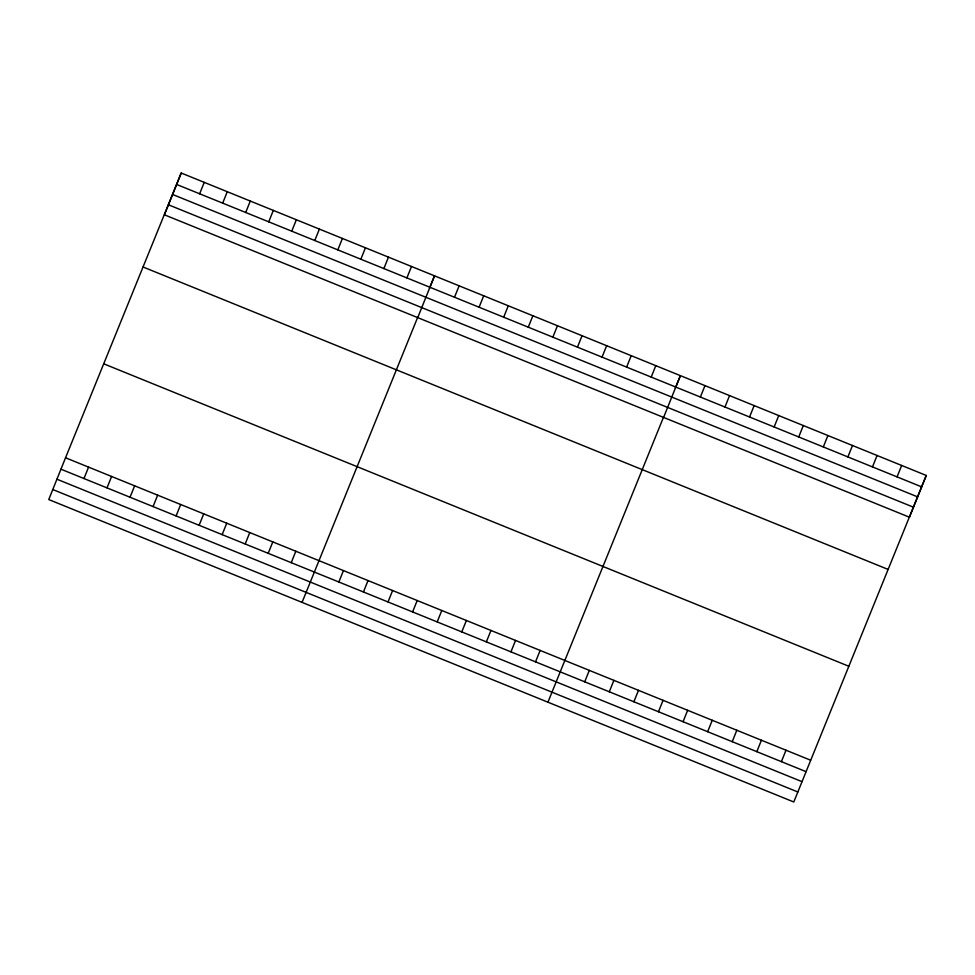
<?xml version="1.0" encoding="UTF-8"?>
<svg xmlns="http://www.w3.org/2000/svg" width="975" height="975" viewBox="0 0 975 975"><rect width="100%" height="100%" fill="white"/><g stroke="black" fill="none" stroke-linecap="round" stroke-linejoin="round"><path stroke-width="1.46" d="M65.544 457.775L48.75 499.553L793.784 801.986L926.25 475.447L181.216 173.014L65.544 457.775L810.578 760.195M181.216 173.014L164.422 214.805L909.456 517.225L926.25 475.447M83.984 478.542L88.579 467.122M199.643 193.793L204.238 182.362M107.006 487.89L111.601 476.47M222.678 203.141L227.272 191.709M130.041 497.238L134.635 485.818M245.7 212.489L250.295 201.057M153.063 506.586L157.658 495.166M268.734 221.825L273.329 210.405M176.097 515.933L180.692 504.514M291.769 231.173L296.351 219.753M199.119 525.281L203.714 513.862M314.791 240.52L319.386 229.101M222.154 534.629L226.748 523.209M337.825 249.868L342.408 238.448M245.188 543.977L249.771 532.557M360.847 259.216L365.442 247.796M268.21 553.325L272.805 541.905M383.882 268.564L388.464 257.144M291.245 562.673L295.827 551.253M406.904 277.912L411.499 266.492M302.067 602.379L417.69 317.302M417.727 317.631L434.521 275.84L429.475 288.283M338.849 582.002L343.444 570.582M454.521 297.241L459.115 285.821M363.443 591.983L368.026 580.564M479.103 307.223L483.697 295.803M388.026 601.953L392.62 590.533M503.697 317.204L508.28 305.784M412.608 611.934L417.202 600.515M528.279 327.186L532.874 315.766M437.202 621.916L441.785 610.496M552.862 337.167L557.456 325.747M461.784 631.898L466.379 620.478M577.456 347.149L582.038 335.729M486.367 641.879L490.961 630.459M602.038 357.13L606.633 345.711M510.961 651.861L515.543 640.441M626.62 367.112L631.215 355.68M535.543 661.842L540.138 650.422M651.215 377.081L655.797 365.662M547.926 702.183L663.548 417.105M663.597 417.422L680.392 375.643L675.334 388.087M584.72 681.805L589.302 670.373M700.379 397.044L704.974 385.625M609.302 691.775L613.897 680.355M724.973 407.026L729.556 395.606M633.884 701.756L638.479 690.337M749.556 417.008L754.15 405.588M658.478 711.738L663.061 700.318M774.138 426.989L778.733 415.569M683.061 721.719L687.655 710.3M798.732 436.971L803.315 425.551M707.643 731.701L712.237 720.281M823.314 446.952L827.909 435.533M732.237 741.682L736.82 730.263M847.897 456.922L852.491 445.502M756.819 751.664L761.414 740.244M872.491 466.903L877.073 455.483M781.402 761.646L785.996 750.226M897.073 476.885L901.668 465.465M176.621 184.446L921.655 486.866M172.587 194.464L917.633 496.884M168.443 204.787L913.477 507.207M143.045 266.992L888.079 569.412M103.716 363.809L848.75 666.23M60.95 469.194L805.996 771.627M56.928 479.212L801.962 781.645M52.772 489.535L797.818 791.968"/></g></svg>
